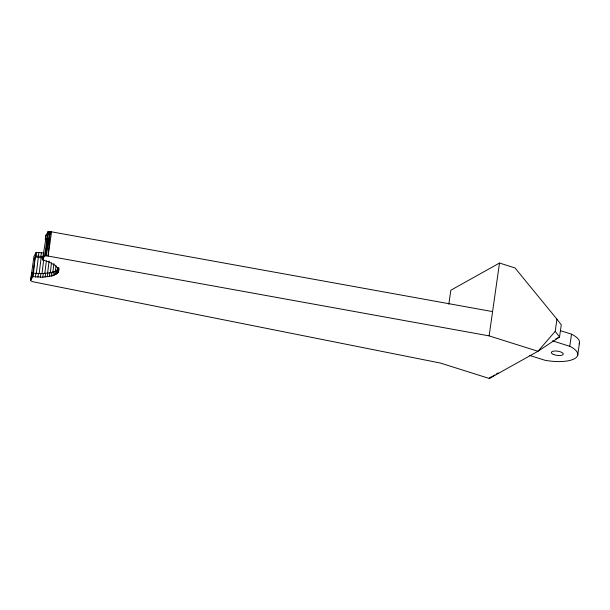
<?xml version="1.0" encoding="UTF-8"?>
<svg xmlns="http://www.w3.org/2000/svg" width="610" height="610" viewBox="0 0 610 610"><rect width="100%" height="100%" fill="white"/><g stroke="black" fill="none" stroke-linecap="round" stroke-linejoin="round"><path stroke-width="0.91" d="M492.583 311.596L50.211 231.587L48.114 256.055L489.128 335.881L537.967 351.276L559.538 336.964L561.269 324.825L556.945 319.205L515 267.927L499.498 263.04L450.828 290.23L448.83 304.237M33.497 273.265L35.197 256.917L32.749 274.042L33.253 273.166L40.908 273.6L49.852 272.868L54.961 271.419L58.804 268.522L58.278 272.251L57.668 273.066L52.918 275.72L42.791 277.199L32.749 276.681L30.5 280.63L32.864 281.744L440.458 363.072L489.289 378.467L537.967 351.276L555.214 331.344L556.945 319.205M36.287 273.707L38.323 257.435L35.54 256.985M39.208 273.158L41.129 257.786L43.005 257.954M42.014 273.41L43.714 259.845M44.797 273.562L46.383 260.905M47.527 273.615L49.113 260.958M50.279 272.662L51.53 262.719M52.818 272.51L53.955 263.474M55.335 271.358L56.013 265.937M57.698 270.108L58.041 267.394M58.278 272.251L58.621 269.536L55.632 265.655L49.166 262.033L42.403 259.753L45.963 238.243C43.935 244.374 47.527 228.026 45.3 239.387M56.242 270.802L55.731 274.531L57.111 270.238M35.197 256.917L35.685 256.07L43.34 256.505L43.851 252.936L36.203 252.403L33.954 256.352L30.561 280.699L32.048 272.464M32.749 276.681L33.253 273.166M35.685 256.07L36.203 252.403M32.848 276.696L33.352 273.181M35.784 256.086L36.303 252.418M35.395 276.963L35.906 273.41M38.338 256.314L38.857 252.685M37.927 277.138L38.43 273.547M40.87 256.452L41.381 252.86M42.601 259.807L42.952 257.351M40.397 277.214L40.908 273.6M44.629 255.857L48.083 231.571L50.211 231.587L46.307 255.826L44.629 255.857L42.403 259.753M42.791 277.199L43.318 273.554M45.102 277.085L45.62 273.417M51.568 231.769L48.114 256.055L46.307 255.826M47.283 276.879L47.809 273.188M49.326 276.582L49.852 272.868M51.209 276.193L51.743 272.472M52.918 275.72L53.451 271.984M54.427 275.163L54.961 271.419M56.814 273.829L57.348 270.093M57.668 273.066L58.194 269.33M58.621 269.536L58.88 267.698M58.644 271.381L58.903 269.521M489.128 335.881L499.498 263.04M529.411 355.363L544.837 360.228A28.212 10.012 8.1 0 0 574.544 358.703A28.212 10.012 8.1 0 0 569.778 346.305L571.509 334.173L560.62 330.734M577.731 355.035L579.462 342.904M46.917 239.753L48.472 231.533L45.43 255.796L50.211 231.587M45.857 235.475L48.083 231.571M490.524 377.041L489.289 378.467L494.908 374.914M496.517 373.899L498.118 372.893M555.657 339.129L559.538 336.964L555.214 331.344M38.323 257.435L41.129 257.786M552.546 340.868L569.778 346.305M571.509 334.173A28.212 10.012 8.1 0 1 579.111 343.918M553.232 354.349A6.031 2.143 8.1 0 0 563.137 354.471A6.031 2.143 8.1 0 0 555.55 350.986A6.031 2.143 8.1 0 0 553.232 354.349"/></g></svg>
